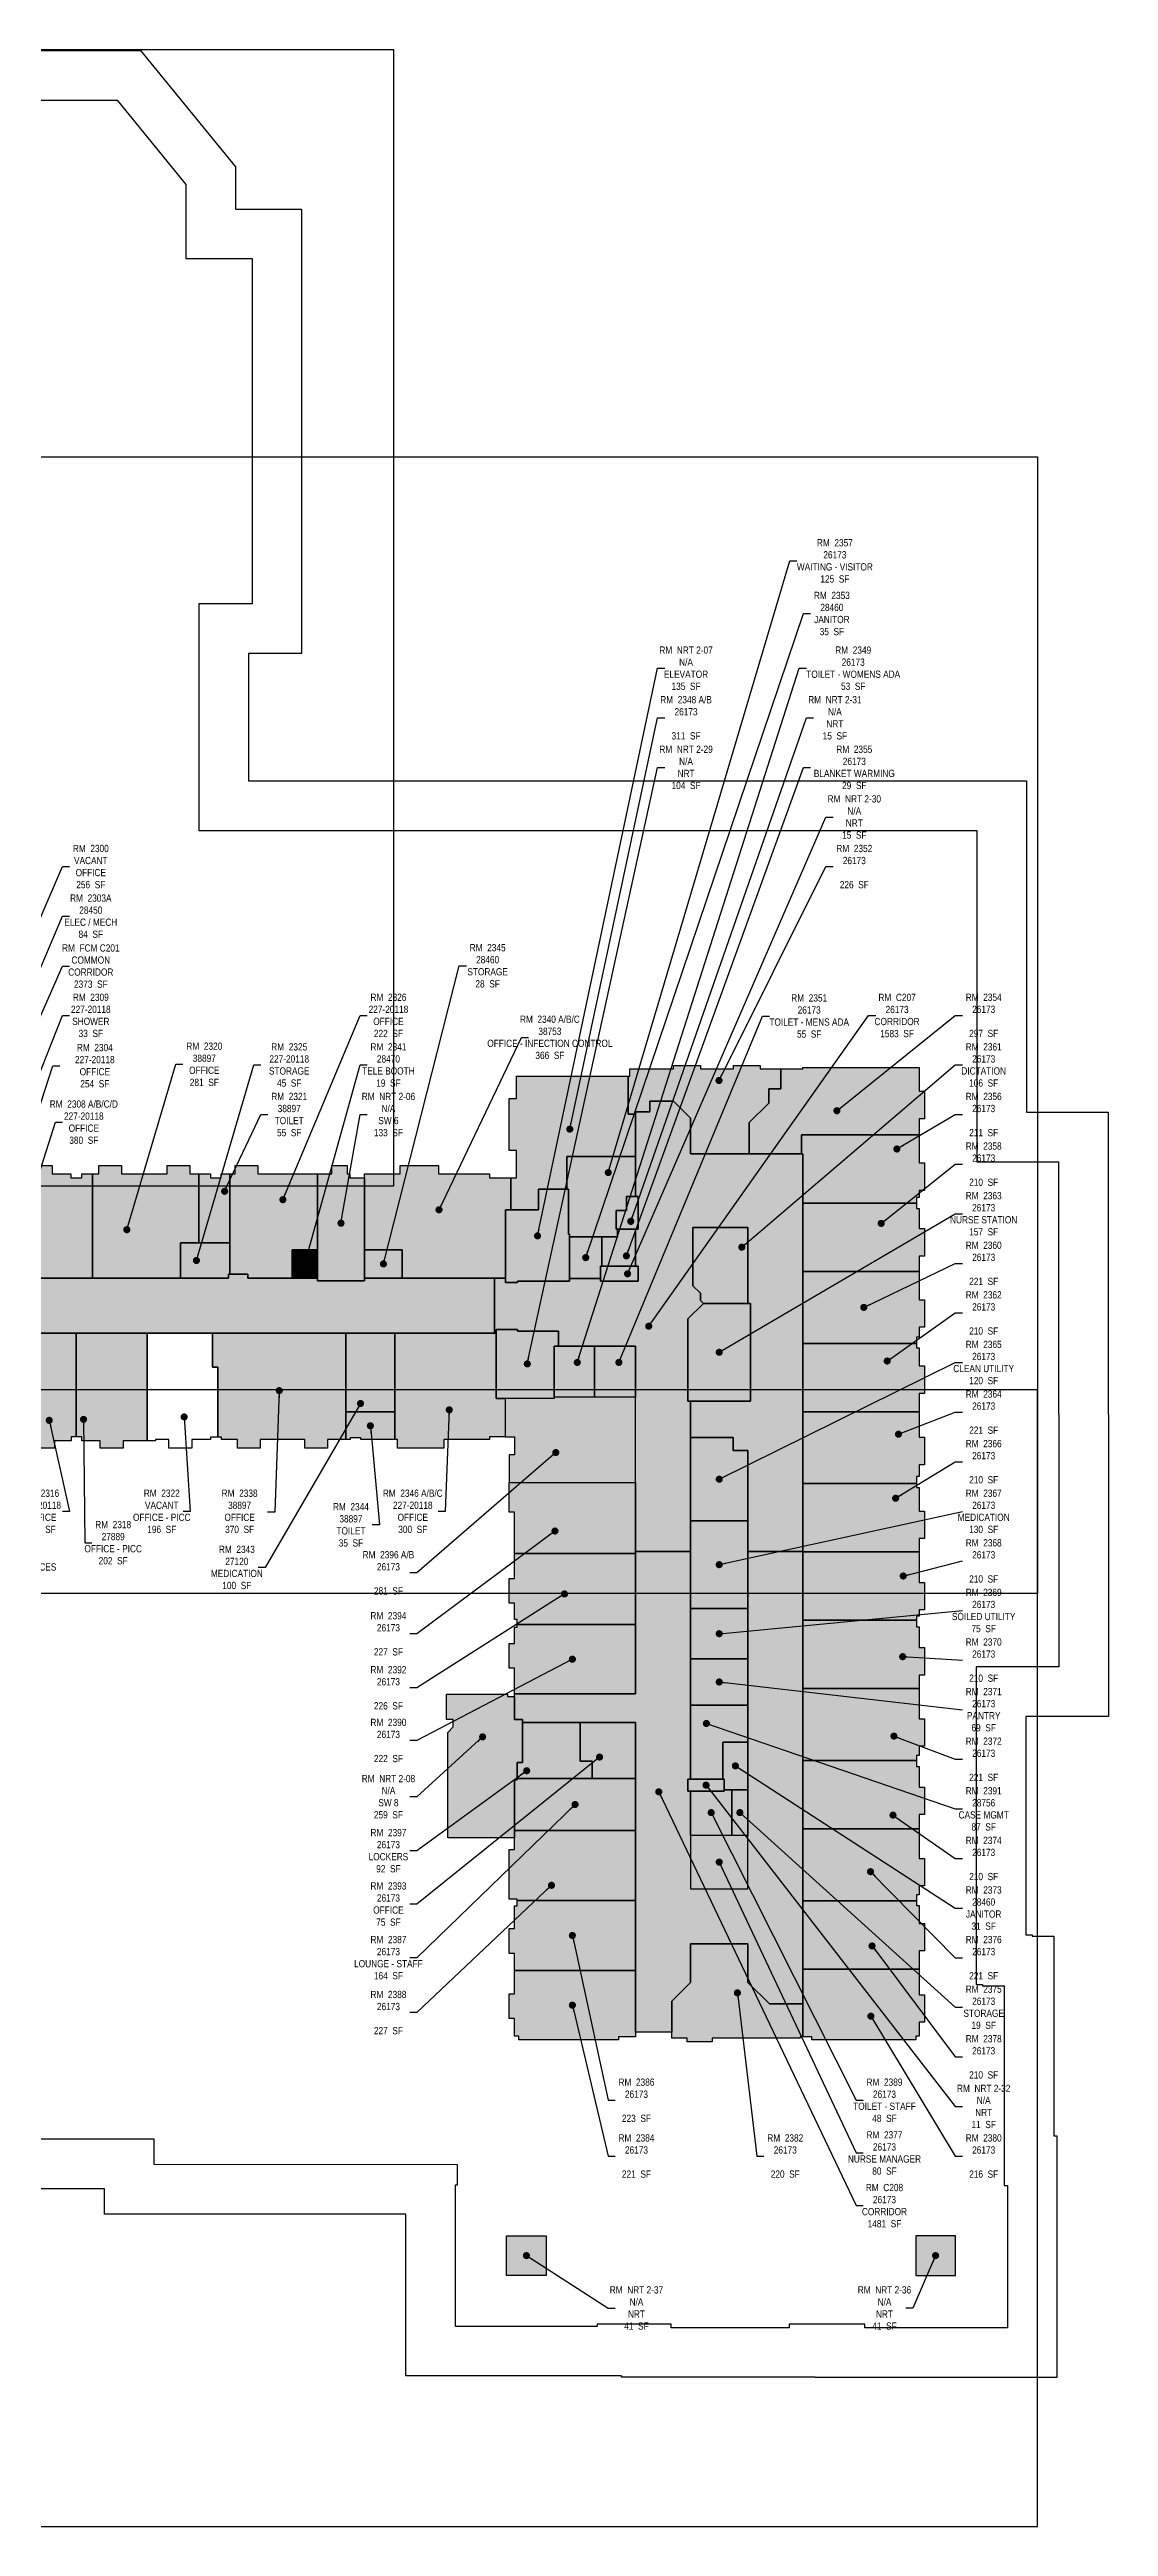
# Model space of a CAD drawing. Header units: inches. Extents: x -277 to 5863, y -299 to 4589.
# Drawn here: x 3814 to 5863, y -299 to 4496 of the extents above; entities that cross this region are included whole.
import ezdxf

# ---------------------------------------------------------------- set-up
doc = ezdxf.new("R2010")
doc.units = ezdxf.units.IN
doc.header["$LTSCALE"] = 48
doc.header["$MEASUREMENT"] = 0
doc.layers.get('Defpoints').update_dxf_attribs({"color": 31})
for name, color, linetype in [('0-LABEL', 3, 'Continuous'), ('1-NRT', 200, 'Continuous'), ('1-NRT-PTN', 253, 'Continuous'), ('3-FCM', 190, 'Continuous'), ('3-FCM-PTN', 9, 'Continuous'), ('4-OCC', 6, 'Continuous'), ('4-OCC-PTN', 95, 'Continuous'), ('4-VACANT', 60, 'Continuous')]:
    doc.layers.add(name, color=color, linetype=linetype)
doc.layers.add('VP-Window', color=2, linetype='Continuous', plot=False)
doc.styles.add('ArialN', font='ARIALN.TTF')
doc.dimstyles.new('AB-220', dxfattribs={"dimscale": 220, "dimtxt": 0.070312, "dimasz": 0.0625, "dimexe": 0.0625, "dimexo": 0.125, "dimgap": 0.1875, "dimtad": 0, "dimdec": 4, "dimrnd": 0.0625, "dimzin": 0, "dimdsep": 46, "dimlunit": 4, "dimtxsty": 'ArialN', "dimblk": 'ARCHTICK', "dimcen": 0.0625, "dimclrd": 256, "dimclre": 256, "dimclrt": 256, "dimadec": 0, "dimazin": 0, "dimtfac": 1, "dimtdec": 4, "dimtofl": 0, "dimtmove": 2, "dimatfit": 3, "dimldrblk": 'DOT', "dimfxl": 1, "dimfrac": 2, "dimtolj": 1, "dimtzin": 0, "dimlwd": -1, "dimlwe": -1, "dimarcsym": 0})

# ---------------------------------------------------------------- blocks, each defined once
blk = doc.blocks.new('_ArchTick')
at = {"const_width": 0.15}
blk.add_lwpolyline([(-0.5, -0.5), (0.5, 0.5)], dxfattribs=at)
blk = doc.blocks.new('_Dot')
at = {"lineweight": -2}
blk.add_line((-0.5, 0), (-1, 0), dxfattribs=at)
at = {"const_width": 0.5}
blk.add_lwpolyline([(-0.25, 0, 1), (0.25, 0, 1)], format="xyb", close=True, dxfattribs=at)

msp = doc.modelspace()

# ---------------------------------------------------------------- hatches: boundary and pattern name
at = {"layer": '1-NRT-PTN'}
for points in [[(4332.3, 2112.2), (4332.3, 2319.2), (4359.8, 2319.2), (4359.8, 2335.2), (4389.8, 2335.2), (4389.8, 2319.2), (4395.2, 2319.2), (4395.2, 2311.7), (4423.3, 2311.7), (4423.3, 2112.2)], [(4696.3, 2108.9), (4696.3, 2249.6), (4759.8, 2249.6), (4759.8, 2289.4), (4818.3, 2289.4), (4818.3, 2202.2), (4820.1, 2202.2), (4820.1, 2111.4), (4719.5, 2111.4), (4719.5, 2108.9)], [(4953.1, 2212.4), (4910.3, 2212.4), (4910.3, 2248.2), (4930.3, 2248.2), (4930.3, 2275.4), (4953.1, 2275.4)], [(4880.1, 2140.2), (4953.1, 2140.2), (4953.1, 2111.4), (4880.1, 2111.4)], [(4790.5, 1884.4), (4677.8, 1884.4), (4677.8, 2018.2), (4719.5, 2018.2), (4719.5, 2014.4), (4799, 2014.4), (4799, 1985.7), (4790.5, 1985.7)], [(4584.3, 1034.2), (4584.3, 1237.7), (4595.2, 1248.7), (4595.2, 1262.7), (4582.2, 1262.7), (4582.2, 1312.1), (4700.3, 1312.1), (4700.3, 1307.2), (4713.8, 1307.2), (4713.8, 1262.7), (4729.1, 1262.7), (4729.1, 1179.7), (4718.8, 1179.7), (4718.8, 1146.4), (4713.8, 1146.4), (4713.8, 1034.2)], [(5049.1, 1147.4), (5119.6, 1147.4), (5119.6, 1124.4), (5049.1, 1124.4)], [(4698.1, 263.7), (4775.1, 263.7), (4775.1, 186.7), (4698.1, 186.7)], [(5567.1, 263.7), (5490.1, 263.7), (5490.1, 186.7), (5567.1, 186.7)]]:
    msp.add_hatch(color=256, dxfattribs=at).paths.add_polyline_path(points)
at = {"layer": '3-FCM-PTN'}
msp.add_hatch(color=256, dxfattribs=at).paths.add_polyline_path([(2665.1, 2474.4), (2706.3, 2474.4), (2706.3, 2360.1), (2701.1, 2360.1), (2701.1, 2341.9), (2710.8, 2341.9), (2710.8, 2162.5), (2750.8, 2162.5), (2750.8, 2157.1), (3178.6, 2157.1), (3178.6, 2153.4), (3204.6, 2153.4), (3204.6, 2120.9), (3338.5, 2120.9), (3338.5, 2242.7), (3396.5, 2242.7), (3396.5, 2154.7), (3391.3, 2154.7), (3391.3, 2112.2), (3453.8, 2112.2), (3453.8, 2117.4), (4160.1, 2117.4), (4160.1, 2124.9), (4197.8, 2124.9), (4197.8, 2117.4), (4332.3, 2117.4), (4332.3, 2112.2), (4423.3, 2112.2), (4423.3, 2117.4), (4675, 2117.4), (4675, 2010.9), (4132, 2010.9), (4000, 2010.9), (3419.4, 2010.9), (3389.1, 2010.9), (3389.1, 2014.4), (3231.1, 2014.4), (3231.1, 2019.7), (3171.5, 2019.7), (3171.5, 1926.6), (3068.3, 1926.6), (3068.3, 1956.4), (3007.8, 1956.4), (3007.8, 1939.6), (2982.3, 1939.6), (2982.3, 1956.9), (2922.8, 1956.9), (2922.8, 1904.6), (2818.9, 1904.6), (2816.3, 1904.6), (2816.3, 1915.3), (2756.8, 1915.3), (2756.8, 1920.6), (2706.8, 1920.6), (2706.8, 1914.6), (2555, 1914.6), (2555, 2024.6), (2650.9, 2024.6), (2650.9, 2071.4), (2601.6, 2071.4), (2601.6, 2147), (2608.6, 2147), (2608.6, 2282.7), (2612.1, 2282.7), (2612.1, 2392.6), (2558.6, 2392.6), (2558.6, 2474.4), (2583.8, 2474.4), (2583.8, 2523.1), (2665.1, 2523.1)])
at = {"layer": '4-OCC-PTN'}
for color, points in [(185, [(4717.3, 2508.4), (4933.3, 2508.4), (4933.3, 2434.4), (4947.8, 2434.4), (4947.8, 2352.8), (4814.8, 2352.8), (4814.8, 2289.4), (4759.8, 2289.4), (4759.8, 2249.6), (4706.8, 2249.6), (4706.8, 2311.7), (4717.3, 2311.7), (4717.3, 2364.1), (4703.3, 2364.1), (4703.3, 2465.2), (4717.3, 2465.2)]), (185, [(5229.2, 2522.2), (5229.2, 2483.5), (5205.7, 2483.5), (5205.7, 2456.3), (5167.9, 2418.6), (5167.9, 2357.7), (5054.3, 2357.7), (5054.3, 2426.8), (5021, 2460.1), (4975.3, 2460.1), (4975.3, 2439.4), (4947.8, 2439.4), (4947.8, 2434.4), (4933.3, 2434.4), (4933.3, 2508.4), (4936.8, 2508.4), (4936.8, 2522.2), (5021.3, 2522.2), (5021.3, 2529.2), (5073.3, 2529.2), (5073.3, 2522.2), (5137.3, 2522.2), (5137.3, 2529.2), (5189.3, 2529.2), (5189.3, 2522.2)]), (185, [(5496.8, 2394.8), (5269.2, 2394.8), (5269.2, 2357.7), (5167.9, 2357.7), (5167.9, 2418.6), (5205.7, 2456.3), (5205.7, 2483.5), (5229.2, 2483.5), (5229.2, 2522.2), (5271.8, 2522.2), (5271.8, 2525.2), (5496.8, 2525.2), (5496.8, 2479), (5507.3, 2479), (5507.3, 2425.8), (5496.8, 2425.8)]), (185, [(4677.8, 2018.2), (4677.8, 2010.9), (4675, 2010.9), (4675, 2117.4), (4696.3, 2117.4), (4696.3, 2108.9), (4719.5, 2108.9), (4719.5, 2111.4), (4820.1, 2111.4), (4820.1, 2116.7), (4880.1, 2116.7), (4880.1, 2111.4), (4953.1, 2111.4), (4953.1, 2140.2), (4947.8, 2140.2), (4947.8, 2212.4), (4953.1, 2212.4), (4953.1, 2275.4), (4947.8, 2275.4), (4947.8, 2439.4), (4975.3, 2439.4), (4975.3, 2460.1), (5021, 2460.1), (5054.3, 2426.8), (5054.3, 2357.7), (5165.3, 2357.7), (5271.8, 2357.7), (5271.8, 1588.4), (5165.3, 1588.4), (5165.3, 1783.9), (5136.6, 1783.9), (5136.6, 1808.9), (5054.3, 1808.9), (5054.3, 1879.2), (5170.6, 1879.2), (5170.6, 2068.4), (5165.3, 2068.4), (5165.3, 2215.2), (5058.8, 2215.2), (5058.8, 2102.4), (5073.3, 2087.9), (5073.3, 2074.1), (5079.1, 2068.4), (5049.1, 2038.4), (5049.1, 1879.2), (5054.3, 1879.2), (5054.3, 1588.4), (4947.8, 1588.4), (4947.8, 1985.7), (4799, 1985.7), (4799, 2014.4), (4719.5, 2014.4), (4719.5, 2018.2)]), (185, [(4818.3, 2289.4), (4814.8, 2289.4), (4814.8, 2352.8), (4947.8, 2352.8), (4947.8, 2275.4), (4930.3, 2275.4), (4930.3, 2248.2), (4910.3, 2248.2), (4910.3, 2212.4), (4912.9, 2212.4), (4912.9, 2197.3), (4820.1, 2197.3), (4820.1, 2202.2), (4818.3, 2202.2)]), (185, [(5491.8, 2262.5), (5271.8, 2262.5), (5271.8, 2357.7), (5269.2, 2357.7), (5269.2, 2394.8), (5496.8, 2394.8), (5496.8, 2340.2), (5507.3, 2340.2), (5507.3, 2287.1), (5496.8, 2287.1), (5496.8, 2273.2), (5491.8, 2273.2)]), (45, [(3896.7, 2319.2), (3896.7, 2117.4), (3631.4, 2117.4), (3631.4, 2319.2), (3634.1, 2319.2), (3634.1, 2335.2), (3678.1, 2335.2), (3678.1, 2319.2), (3775.1, 2319.2), (3775.1, 2335.2), (3819.1, 2335.2), (3819.1, 2319.2), (3855.2, 2319.2), (3855.2, 2311.7), (3876.2, 2311.7), (3876.2, 2319.2)]), (43, [(4102.4, 2319.2), (4102.4, 2185.6), (4067.4, 2185.6), (4067.4, 2117.4), (3896.7, 2117.4), (3896.7, 2319.2), (3909.1, 2319.2), (3909.1, 2335.2), (3953.1, 2335.2), (3953.1, 2319.2), (4041.1, 2319.2), (4041.1, 2335.2), (4085.1, 2335.2), (4085.1, 2319.2)]), (43, [(4162.7, 2319.2), (4162.7, 2185.6), (4102.4, 2185.6), (4102.4, 2319.2), (4125.2, 2319.2), (4125.2, 2311.7), (4146.2, 2311.7), (4146.2, 2319.2)]), (45, [(4162.7, 2124.9), (4162.7, 2319.2), (4173.1, 2319.2), (4173.1, 2335.2), (4217.1, 2335.2), (4217.1, 2319.2), (4332.3, 2319.2), (4332.3, 2172.1), (4283.2, 2172.1), (4283.2, 2117.4), (4197.8, 2117.4), (4197.8, 2124.9)]), (49, [(4496.4, 2117.4), (4496.4, 2172.1), (4423.3, 2172.1), (4423.3, 2319.2), (4492.2, 2319.2), (4492.2, 2335.2), (4566.2, 2335.2), (4566.2, 2319.2), (4665.2, 2319.2), (4665.2, 2311.7), (4706.8, 2311.7), (4706.8, 2249.6), (4696.3, 2249.6), (4696.3, 2117.4)]), (185, [(5496.8, 2130.3), (5271.8, 2130.3), (5271.8, 2262.5), (5491.8, 2262.5), (5491.8, 2252.2), (5496.8, 2252.2), (5496.8, 2213.2), (5507.3, 2213.2), (5507.3, 2160.1), (5496.8, 2160.1)]), (185, [(4882.7, 2140.2), (4882.7, 2197.3), (4912.9, 2197.3), (4912.9, 2212.4), (4947.8, 2212.4), (4947.8, 2140.2)]), (185, [(5165.3, 2068.4), (5079.1, 2068.4), (5073.3, 2074.1), (5073.3, 2087.9), (5058.8, 2102.4), (5058.8, 2215.2), (5165.3, 2215.2)]), (45, [(4067.4, 2117.4), (4067.4, 2185.6), (4162.7, 2185.6), (4162.7, 2124.9), (4160.1, 2124.9), (4160.1, 2117.4)]), (62, [(4283.2, 2172.1), (4332.3, 2172.1), (4332.3, 2117.4), (4283.2, 2117.4)]), (201, [(4423.3, 2172.1), (4496.4, 2172.1), (4496.4, 2117.4), (4423.3, 2117.4)]), (201, [(4820.1, 2197.3), (4882.7, 2197.3), (4882.7, 2140.2), (4880.1, 2140.2), (4880.1, 2116.7), (4820.1, 2116.7)]), (185, [(5491.8, 1991), (5271.8, 1991), (5271.8, 2130.3), (5496.8, 2130.3), (5496.8, 2075.2), (5507.3, 2075.2), (5507.3, 2022.1), (5496.8, 2022.1), (5496.8, 2003.2), (5491.8, 2003.2)]), (185, [(5170.6, 1879.2), (5049.1, 1879.2), (5049.1, 2038.4), (5079.1, 2068.4), (5170.6, 2068.4)]), (45, [(3735.2, 1802.7), (3735.2, 2010.9), (3865.4, 2010.9), (3865.4, 1810.2), (3855.3, 1810.2), (3855.3, 1802.7), (3823.3, 1802.7), (3823.3, 1788.2), (3779.3, 1788.2), (3779.3, 1802.7)]), (237, [(3865.4, 1810.2), (3865.4, 2010.9), (4002.7, 2010.9), (4002.7, 1802.7), (3956, 1802.7), (3956, 1788.2), (3912, 1788.2), (3912, 1802.7), (3876.3, 1802.7), (3876.3, 1810.2)]), (43, [(4139.2, 1809.7), (4139.2, 1945), (4129.4, 1945), (4129.4, 2010.9), (4387.4, 2010.9), (4387.4, 1804.7), (4352, 1804.7), (4352, 1788.2), (4308, 1788.2), (4308, 1804.7), (4221.3, 1804.7), (4221.3, 1788.2), (4177.3, 1788.2), (4177.3, 1804.7), (4146.3, 1804.7), (4146.3, 1809.7)]), (193, [(4387.4, 2010.9), (4481.7, 2010.9), (4481.7, 1858.3), (4387.4, 1858.3)]), (45, [(4481.7, 1836.4), (4481.7, 1847.7), (4481.7, 1858.3), (4481.7, 2010.9), (4677.8, 2010.9), (4677.8, 1884.4), (4695.8, 1884.4), (4695.8, 1810.3), (4665.3, 1810.3), (4665.3, 1804.7), (4577.1, 1804.7), (4577.1, 1788.2), (4487, 1788.2), (4487, 1804.7), (4481.7, 1804.7), (4481.7, 1821), (4481.7, 1826.7), (4481.7, 1831.5)]), (185, [(4808.5, 1985.7), (4868.2, 1985.7), (4868.2, 1887), (4790.5, 1887), (4790.5, 1985.7), (4799, 1985.7)]), (185, [(4868.2, 1887), (4868.2, 1985.7), (4947.8, 1985.7), (4947.8, 1887)]), (185, [(5496.8, 1858.8), (5271.8, 1858.8), (5271.8, 1991), (5491.8, 1991), (5491.8, 1982.2), (5496.8, 1982.2), (5496.8, 1947.3), (5507.3, 1947.3), (5507.3, 1894.1), (5496.8, 1894.1)]), (185, [(4947.8, 1887), (4790.5, 1887), (4790.5, 1884.4), (4695.8, 1884.4), (4695.8, 1810.3), (4713.8, 1810.3), (4713.8, 1775.2), (4703.3, 1775.2), (4703.3, 1721.5), (4947.8, 1721.5)]), (43, [(4387.4, 1858.3), (4481.7, 1858.3), (4481.7, 1804.7), (4416.3, 1804.7), (4416.3, 1808.4), (4395.3, 1808.4), (4395.3, 1804.7), (4387.4, 1804.7)]), (185, [(5491.8, 1719.5), (5271.8, 1719.5), (5271.8, 1858.8), (5496.8, 1858.8), (5496.8, 1809.3), (5507.3, 1809.3), (5507.3, 1756.1), (5496.8, 1756.1), (5496.8, 1733.2), (5491.8, 1733.2)]), (185, [(5054.3, 1647.3), (5054.3, 1808.9), (5136.6, 1808.9), (5136.6, 1783.9), (5165.3, 1783.9), (5165.3, 1647.3)]), (185, [(4703.3, 1721.5), (4947.8, 1721.5), (4947.8, 1584.3), (4713.8, 1584.3), (4713.8, 1664.2), (4703.3, 1664.2)]), (185, [(5496.8, 1587.3), (5271.8, 1587.3), (5271.8, 1719.5), (5491.8, 1719.5), (5491.8, 1712.2), (5496.8, 1712.2), (5496.8, 1666.2), (5507.3, 1666.2), (5507.3, 1613.1), (5496.8, 1613.1)]), (185, [(5054.3, 1647.3), (5165.3, 1647.3), (5165.3, 1478), (5054.3, 1478)]), (185, [(4713.8, 1584.3), (4947.8, 1584.3), (4947.8, 1449.7), (4947.8, 1447), (4718.8, 1447), (4718.8, 1456.7), (4713.8, 1456.7), (4713.8, 1488.1), (4703.3, 1488.1), (4703.3, 1536.2), (4713.8, 1536.2)]), (185, [(5165.3, 1588.4), (5271.8, 1588.4), (5271.8, 712.4), (5207.2, 712.3), (5165.3, 754.2), (5165.3, 828.7), (5054.3, 828.7), (5054.3, 754), (5018.3, 717.9), (5018.3, 657.7), (4947.8, 657.7), (4947.8, 1257.4), (4729.1, 1257.4), (4729.1, 1262.7), (4713.8, 1262.7), (4713.8, 1312.4), (4947.8, 1312.4), (4947.8, 1588.4), (5054.3, 1588.4), (5054.3, 1147.4), (5049.1, 1147.4), (5049.1, 1124.4), (5054.3, 1124.4), (5054.3, 935.2), (5165.3, 935.2)]), (185, [(5491.8, 1455), (5271.8, 1455), (5271.8, 1587.3), (5496.8, 1587.3), (5496.8, 1528.2), (5507.3, 1528.2), (5507.3, 1475.1), (5496.8, 1475.1), (5496.8, 1463.2), (5491.8, 1463.2)]), (185, [(4718.8, 1447), (4947.8, 1447), (4947.8, 1312.4), (4713.8, 1312.4), (4713.8, 1362.1), (4703.3, 1362.1), (4703.3, 1410.2), (4713.8, 1410.2), (4713.8, 1441.7), (4718.8, 1441.7)]), (185, [(5054.3, 1478), (5165.3, 1478), (5165.3, 1380.3), (5054.3, 1380.3)]), (185, [(5496.8, 1322.8), (5271.8, 1322.8), (5271.8, 1455), (5491.8, 1455), (5491.8, 1442.2), (5496.8, 1442.2), (5496.8, 1402.2), (5507.3, 1402.2), (5507.3, 1349.1), (5496.8, 1349.1)]), (185, [(5054.3, 1380.3), (5165.3, 1380.3), (5165.3, 1291), (5054.3, 1291)]), (185, [(5491.8, 1183.5), (5271.8, 1183.5), (5271.8, 1322.8), (5496.8, 1322.8), (5496.8, 1264.2), (5507.3, 1264.2), (5507.3, 1211.1), (5496.8, 1211.1), (5496.8, 1193.2), (5491.8, 1193.2)]), (185, [(4718.8, 1149), (4718.8, 1179.7), (4729.1, 1179.7), (4729.1, 1257.4), (4840.8, 1257.4), (4840.8, 1182.3), (4864.1, 1182.3), (4864.1, 1149)]), (185, [(4864.1, 1149), (4864.1, 1182.3), (4840.8, 1182.3), (4840.8, 1257.4), (4947.8, 1257.4), (4947.8, 1149)]), (22, [(5054.3, 1147.4), (5054.3, 1291), (5165.3, 1291), (5165.3, 1219.3), (5116.9, 1219.3), (5116.9, 1147.4)]), (201, [(5116.9, 1147.4), (5116.9, 1219.3), (5165.3, 1219.3), (5165.3, 1127), (5119.6, 1127), (5119.6, 1147.4)]), (185, [(5496.8, 1051.3), (5271.8, 1051.3), (5271.8, 1183.5), (5491.8, 1183.5), (5491.8, 1172.2), (5496.8, 1172.2), (5496.8, 1132.2), (5507.3, 1132.2), (5507.3, 1079.1), (5496.8, 1079.1)]), (185, [(4718.8, 1149), (4947.8, 1149), (4947.8, 1047.8), (4713.8, 1047.8), (4713.8, 1146.4), (4718.8, 1146.4)]), (185, [(5054.3, 1124.4), (5119.6, 1124.4), (5119.6, 1127), (5134.3, 1127), (5134.3, 1038.7), (5054.3, 1038.7)]), (185, [(5134.3, 1127), (5165.3, 1127), (5165.3, 1038.7), (5134.3, 1038.7)]), (185, [(4713.8, 1047.8), (4947.8, 1047.8), (4947.8, 912.5), (4718.8, 912.5), (4718.8, 915.2), (4703.3, 915.2), (4703.3, 1011.1), (4713.8, 1011.1)]), (185, [(5054.3, 935.2), (5165.3, 935.2), (5165.3, 1038.7), (5054.3, 1038.7)]), (185, [(5491.8, 912), (5271.8, 912), (5271.8, 1051.3), (5496.8, 1051.3), (5496.8, 994.2), (5507.3, 994.2), (5507.3, 941.1), (5496.8, 941.1), (5496.8, 923.7), (5491.8, 923.7)]), (185, [(4718.8, 912.5), (4947.8, 912.5), (4947.8, 777.3), (4713.8, 777.3), (4713.8, 810.2), (4703.3, 810.2), (4703.3, 858.2), (4713.8, 858.2), (4713.8, 902.2), (4718.8, 902.2)]), (185, [(5496.8, 779.8), (5271.8, 779.8), (5271.8, 912), (5491.8, 912), (5491.8, 902.7), (5496.8, 902.7), (5496.8, 868.2), (5507.3, 868.2), (5507.3, 815.1), (5496.8, 815.1)]), (185, [(5018.3, 646.2), (5018.3, 717.9), (5054.3, 754), (5054.3, 828.7), (5165.3, 828.7), (5165.3, 754.2), (5207.2, 712.3), (5271.8, 712.4), (5271.8, 648.7), (5266.6, 648.7), (5266.6, 646.2), (5095.9, 646.2), (5095.9, 639.2), (5047.9, 639.2), (5047.9, 646.2)]), (185, [(4713.8, 777.3), (4947.8, 777.3), (4947.8, 648.7), (4914.8, 648.7), (4914.8, 642.7), (4721.8, 642.7), (4721.8, 649.7), (4713.8, 649.7), (4713.8, 684.1), (4703.3, 684.1), (4703.3, 732.2), (4713.8, 732.2)]), (185, [(5271.8, 648.7), (5271.8, 779.8), (5496.8, 779.8), (5496.8, 730.2), (5507.3, 730.2), (5507.3, 677.1), (5496.8, 677.1), (5496.8, 649.7), (5490.3, 649.7), (5490.3, 643.2), (5288.8, 643.2), (5288.8, 648.7)])]:
    msp.add_hatch(color=color, dxfattribs=at).paths.add_polyline_path(points)

# ---------------------------------------------------------------- linework, layer by layer
at = {"layer": '1-NRT'}
for points in [[(4332.3, 2112.2), (4332.3, 2319.2), (4359.8, 2319.2), (4359.8, 2335.2), (4389.8, 2335.2), (4389.8, 2319.2), (4395.2, 2319.2), (4395.2, 2311.7), (4423.3, 2311.7), (4423.3, 2112.2)], [(4696.3, 2108.9), (4696.3, 2249.6), (4759.8, 2249.6), (4759.8, 2289.4), (4818.3, 2289.4), (4818.3, 2202.2), (4818.3, 2202.2), (4820.1, 2202.2), (4820.1, 2111.4), (4719.5, 2111.4), (4719.5, 2108.9)], [(4953.1, 2212.4), (4910.3, 2212.4), (4910.3, 2248.2), (4930.3, 2248.2), (4930.3, 2275.4), (4953.1, 2275.4)], [(4880.1, 2140.2), (4953.1, 2140.2), (4953.1, 2111.4), (4880.1, 2111.4)], [(4790.5, 1884.4), (4677.8, 1884.4), (4677.8, 2018.2), (4719.5, 2018.2), (4719.5, 2014.4), (4799, 2014.4), (4799, 1985.7), (4790.5, 1985.7)], [(4584.3, 1034.2), (4584.3, 1237.7), (4595.2, 1248.7), (4595.2, 1262.7), (4582.2, 1262.7), (4582.2, 1312.1), (4700.3, 1312.1), (4700.3, 1307.2), (4713.8, 1307.2), (4713.8, 1262.7), (4729.1, 1262.7), (4729.1, 1179.7), (4718.8, 1179.7), (4718.8, 1146.4), (4713.8, 1146.4), (4713.8, 1034.2)], [(5049.1, 1147.4), (5119.6, 1147.4), (5119.6, 1124.4), (5049.1, 1124.4)], [(4698.1, 263.7), (4775.1, 263.7), (4775.1, 186.7), (4698.1, 186.7)], [(5567.1, 263.7), (5490.1, 263.7), (5490.1, 186.7), (5567.1, 186.7)]]:
    msp.add_lwpolyline(points, close=True, dxfattribs=at)
at = {"layer": '3-FCM'}
msp.add_lwpolyline([(3453.8, 2117.4), (4160.1, 2117.4), (4160.1, 2124.9), (4197.8, 2124.9), (4197.8, 2117.4), (4332.3, 2117.4), (4332.3, 2112.2), (4423.3, 2112.2), (4423.3, 2117.4), (4675, 2117.4), (4675, 2010.9), (4132, 2010.9), (4000, 2010.9), (3419.4, 2010.9)], dxfattribs=at)
at = {"layer": '4-OCC'}
for points in [[(4717.3, 2508.4), (4933.3, 2508.4), (4933.3, 2434.4), (4947.8, 2434.4), (4947.8, 2352.8), (4814.8, 2352.8), (4814.8, 2289.4), (4759.8, 2289.4), (4759.8, 2249.6), (4706.8, 2249.6), (4706.8, 2311.7), (4717.3, 2311.7), (4717.3, 2364.1), (4703.3, 2364.1), (4703.3, 2465.2), (4717.3, 2465.2)], [(5229.2, 2522.2), (5229.2, 2483.5), (5205.7, 2483.5), (5205.7, 2456.3), (5167.9, 2418.6), (5167.9, 2357.7), (5054.3, 2357.7), (5054.3, 2426.8), (5021, 2460.1), (4975.3, 2460.1), (4975.3, 2439.4), (4947.8, 2439.4), (4947.8, 2434.4), (4933.3, 2434.4), (4933.3, 2508.4), (4936.8, 2508.4), (4936.8, 2522.2), (5021.3, 2522.2), (5021.3, 2529.2), (5073.3, 2529.2), (5073.3, 2522.2), (5137.3, 2522.2), (5137.3, 2529.2), (5189.3, 2529.2), (5189.3, 2522.2)], [(5496.8, 2394.8), (5269.2, 2394.8), (5269.2, 2357.7), (5167.9, 2357.7), (5167.9, 2418.6), (5205.7, 2456.3), (5205.7, 2483.5), (5229.2, 2483.5), (5229.2, 2522.2), (5271.8, 2522.2), (5271.8, 2525.2), (5496.8, 2525.2), (5496.8, 2479), (5507.3, 2479), (5507.3, 2425.8), (5496.8, 2425.8)], [(4677.8, 2018.2), (4677.8, 2010.9), (4675, 2010.9), (4675, 2117.4), (4696.3, 2117.4), (4696.3, 2108.9), (4719.5, 2108.9), (4719.5, 2111.4), (4820.1, 2111.4), (4820.1, 2116.7), (4880.1, 2116.7), (4880.1, 2111.4), (4953.1, 2111.4), (4953.1, 2140.2), (4947.8, 2140.2), (4947.8, 2212.4), (4953.1, 2212.4), (4953.1, 2275.4), (4947.8, 2275.4), (4947.8, 2439.4), (4975.3, 2439.4), (4975.3, 2460.1), (5021, 2460.1), (5054.3, 2426.8), (5054.3, 2357.7), (5165.3, 2357.7), (5271.8, 2357.7), (5271.8, 1588.4), (5165.3, 1588.4), (5165.3, 1783.9), (5136.6, 1783.9), (5136.6, 1808.9), (5054.3, 1808.9), (5054.3, 1879.2), (5170.6, 1879.2), (5170.6, 2068.4), (5165.3, 2068.4), (5165.3, 2215.2), (5058.8, 2215.2), (5058.8, 2102.4), (5073.3, 2087.9), (5073.3, 2074.1), (5079.1, 2068.4), (5049.1, 2038.4), (5049.1, 1879.2), (5054.3, 1879.2), (5054.3, 1588.4), (4947.8, 1588.4), (4947.8, 1985.7), (4799, 1985.7), (4799, 2014.4), (4719.5, 2014.4), (4719.5, 2018.2)], [(4818.3, 2289.4), (4814.8, 2289.4), (4814.8, 2352.8), (4947.8, 2352.8), (4947.8, 2275.4), (4930.3, 2275.4), (4930.3, 2248.2), (4910.3, 2248.2), (4910.3, 2212.4), (4912.9, 2212.4), (4912.9, 2197.3), (4820.1, 2197.3), (4820.1, 2202.2), (4818.3, 2202.2)], [(5491.8, 2262.5), (5271.8, 2262.5), (5271.8, 2357.7), (5269.2, 2357.7), (5269.2, 2394.8), (5496.8, 2394.8), (5496.8, 2340.2), (5507.3, 2340.2), (5507.3, 2287.1), (5496.8, 2287.1), (5496.8, 2273.2), (5491.8, 2273.2)], [(3896.7, 2319.2), (3896.7, 2117.4), (3631.4, 2117.4), (3631.4, 2319.2), (3634.1, 2319.2), (3634.1, 2335.2), (3678.1, 2335.2), (3678.1, 2319.2), (3775.1, 2319.2), (3775.1, 2335.2), (3819.1, 2335.2), (3819.1, 2319.2), (3855.2, 2319.2), (3855.2, 2311.7), (3876.2, 2311.7), (3876.2, 2319.2)], [(4102.4, 2319.2), (4102.4, 2185.6), (4067.4, 2185.6), (4067.4, 2117.4), (3896.7, 2117.4), (3896.7, 2319.2), (3909.1, 2319.2), (3909.1, 2335.2), (3953.1, 2335.2), (3953.1, 2319.2), (4041.1, 2319.2), (4041.1, 2335.2), (4085.1, 2335.2), (4085.1, 2319.2)], [(4162.7, 2319.2), (4162.7, 2185.6), (4102.4, 2185.6), (4102.4, 2319.2), (4125.2, 2319.2), (4125.2, 2311.7), (4146.2, 2311.7), (4146.2, 2319.2)], [(4162.7, 2124.9), (4162.7, 2319.2), (4173.1, 2319.2), (4173.1, 2335.2), (4217.1, 2335.2), (4217.1, 2319.2), (4332.3, 2319.2), (4332.3, 2172.1), (4283.2, 2172.1), (4283.2, 2117.4), (4197.8, 2117.4), (4197.8, 2124.9)], [(4496.4, 2117.4), (4496.4, 2172.1), (4423.3, 2172.1), (4423.3, 2319.2), (4492.2, 2319.2), (4492.2, 2335.2), (4566.2, 2335.2), (4566.2, 2319.2), (4665.2, 2319.2), (4665.2, 2311.7), (4706.8, 2311.7), (4706.8, 2249.6), (4696.3, 2249.6), (4696.3, 2117.4)], [(5496.8, 2130.3), (5271.8, 2130.3), (5271.8, 2262.5), (5491.8, 2262.5), (5491.8, 2252.2), (5496.8, 2252.2), (5496.8, 2213.2), (5507.3, 2213.2), (5507.3, 2160.1), (5496.8, 2160.1)], [(4882.7, 2140.2), (4882.7, 2197.3), (4912.9, 2197.3), (4912.9, 2212.4), (4947.8, 2212.4), (4947.8, 2140.2)], [(5165.3, 2068.4), (5079.1, 2068.4), (5073.3, 2074.1), (5073.3, 2087.9), (5058.8, 2102.4), (5058.8, 2215.2), (5165.3, 2215.2)], [(4067.4, 2117.4), (4067.4, 2185.6), (4162.7, 2185.6), (4162.7, 2124.9), (4160.1, 2124.9), (4160.1, 2117.4)], [(4283.2, 2172.1), (4332.3, 2172.1), (4332.3, 2117.4), (4283.2, 2117.4)], [(4423.3, 2172.1), (4496.4, 2172.1), (4496.4, 2117.4), (4423.3, 2117.4)], [(4820.1, 2197.3), (4882.7, 2197.3), (4882.7, 2140.2), (4880.1, 2140.2), (4880.1, 2116.7), (4820.1, 2116.7)], [(5491.8, 1991), (5271.8, 1991), (5271.8, 2130.3), (5496.8, 2130.3), (5496.8, 2075.2), (5507.3, 2075.2), (5507.3, 2022.1), (5496.8, 2022.1), (5496.8, 2003.2), (5491.8, 2003.2)], [(5170.6, 1879.2), (5049.1, 1879.2), (5049.1, 2038.4), (5079.1, 2068.4), (5170.6, 2068.4)], [(3735.2, 1802.7), (3735.2, 2010.9), (3865.4, 2010.9), (3865.4, 1810.2), (3855.3, 1810.2), (3855.3, 1802.7), (3823.3, 1802.7), (3823.3, 1788.2), (3779.3, 1788.2), (3779.3, 1802.7)], [(3865.4, 1810.2), (3865.4, 2010.9), (4002.7, 2010.9), (4002.7, 1802.7), (3956, 1802.7), (3956, 1788.2), (3912, 1788.2), (3912, 1802.7), (3876.3, 1802.7), (3876.3, 1810.2)], [(4139.2, 1809.7), (4139.2, 1945), (4129.4, 1945), (4129.4, 2010.9), (4387.4, 2010.9), (4387.4, 1804.7), (4352, 1804.7), (4352, 1788.2), (4308, 1788.2), (4308, 1804.7), (4221.3, 1804.7), (4221.3, 1788.2), (4177.3, 1788.2), (4177.3, 1804.7), (4146.3, 1804.7), (4146.3, 1809.7)], [(4387.4, 2010.9), (4481.7, 2010.9), (4481.7, 1858.3), (4387.4, 1858.3)], [(4481.7, 1836.4), (4481.7, 1847.7), (4481.7, 1858.3), (4481.7, 2010.9), (4677.8, 2010.9), (4677.8, 1884.4), (4695.8, 1884.4), (4695.8, 1810.3), (4665.3, 1810.3), (4665.3, 1804.7), (4577.1, 1804.7), (4577.1, 1788.2), (4487, 1788.2), (4487, 1804.7), (4481.7, 1804.7), (4481.7, 1821), (4481.7, 1826.7), (4481.7, 1831.5)], [(4808.5, 1985.7), (4868.2, 1985.7), (4868.2, 1887), (4790.5, 1887), (4790.5, 1985.7), (4799, 1985.7)], [(4868.2, 1887), (4868.2, 1985.7), (4947.8, 1985.7), (4947.8, 1887)], [(5496.8, 1858.8), (5271.8, 1858.8), (5271.8, 1991), (5491.8, 1991), (5491.8, 1982.2), (5496.8, 1982.2), (5496.8, 1947.3), (5507.3, 1947.3), (5507.3, 1894.1), (5496.8, 1894.1)], [(4947.8, 1887), (4790.5, 1887), (4790.5, 1884.4), (4695.8, 1884.4), (4695.8, 1810.3), (4713.8, 1810.3), (4713.8, 1775.2), (4703.3, 1775.2), (4703.3, 1721.5), (4947.8, 1721.5)], [(4387.4, 1858.3), (4481.7, 1858.3), (4481.7, 1804.7), (4416.3, 1804.7), (4416.3, 1808.4), (4395.3, 1808.4), (4395.3, 1804.7), (4387.4, 1804.7)], [(5491.8, 1719.5), (5271.8, 1719.5), (5271.8, 1858.8), (5496.8, 1858.8), (5496.8, 1809.3), (5507.3, 1809.3), (5507.3, 1756.1), (5496.8, 1756.1), (5496.8, 1733.2), (5491.8, 1733.2)], [(5054.3, 1647.3), (5054.3, 1808.9), (5136.6, 1808.9), (5136.6, 1783.9), (5165.3, 1783.9), (5165.3, 1647.3)], [(4703.3, 1721.5), (4947.8, 1721.5), (4947.8, 1584.3), (4713.8, 1584.3), (4713.8, 1664.2), (4703.3, 1664.2)], [(5496.8, 1587.3), (5271.8, 1587.3), (5271.8, 1719.5), (5491.8, 1719.5), (5491.8, 1712.2), (5496.8, 1712.2), (5496.8, 1666.2), (5507.3, 1666.2), (5507.3, 1613.1), (5496.8, 1613.1)], [(5054.3, 1647.3), (5165.3, 1647.3), (5165.3, 1478), (5054.3, 1478)], [(4713.8, 1584.3), (4947.8, 1584.3), (4947.8, 1449.7), (4947.8, 1447), (4718.8, 1447), (4718.8, 1456.7), (4713.8, 1456.7), (4713.8, 1488.1), (4703.3, 1488.1), (4703.3, 1536.2), (4713.8, 1536.2)], [(5165.3, 1588.4), (5271.8, 1588.4), (5271.8, 712.4), (5207.2, 712.3), (5165.3, 754.2), (5165.3, 828.7), (5054.3, 828.7), (5054.3, 754), (5018.3, 717.9), (5018.3, 657.7), (4947.8, 657.7), (4947.8, 1257.4), (4729.1, 1257.4), (4729.1, 1262.7), (4713.8, 1262.7), (4713.8, 1312.4), (4947.8, 1312.4), (4947.8, 1588.4), (5054.3, 1588.4), (5054.3, 1147.4), (5049.1, 1147.4), (5049.1, 1124.4), (5054.3, 1124.4), (5054.3, 935.2), (5165.3, 935.2)], [(5491.8, 1455), (5271.8, 1455), (5271.8, 1587.3), (5496.8, 1587.3), (5496.8, 1528.2), (5507.3, 1528.2), (5507.3, 1475.1), (5496.8, 1475.1), (5496.8, 1463.2), (5491.8, 1463.2)], [(4718.8, 1447), (4947.8, 1447), (4947.8, 1312.4), (4713.8, 1312.4), (4713.8, 1362.1), (4703.3, 1362.1), (4703.3, 1410.2), (4713.8, 1410.2), (4713.8, 1441.7), (4718.8, 1441.7)], [(5054.3, 1478), (5165.3, 1478), (5165.3, 1380.3), (5054.3, 1380.3)], [(5496.8, 1322.8), (5271.8, 1322.8), (5271.8, 1455), (5491.8, 1455), (5491.8, 1442.2), (5496.8, 1442.2), (5496.8, 1402.2), (5507.3, 1402.2), (5507.3, 1349.1), (5496.8, 1349.1)], [(5054.3, 1380.3), (5165.3, 1380.3), (5165.3, 1291), (5054.3, 1291)], [(5491.8, 1183.5), (5271.8, 1183.5), (5271.8, 1322.8), (5496.8, 1322.8), (5496.8, 1264.2), (5507.3, 1264.2), (5507.3, 1211.1), (5496.8, 1211.1), (5496.8, 1193.2), (5491.8, 1193.2)], [(4718.8, 1149), (4718.8, 1179.7), (4729.1, 1179.7), (4729.1, 1257.4), (4840.8, 1257.4), (4840.8, 1182.3), (4864.1, 1182.3), (4864.1, 1149)], [(4864.1, 1149), (4864.1, 1182.3), (4840.8, 1182.3), (4840.8, 1257.4), (4947.8, 1257.4), (4947.8, 1149)], [(5054.3, 1147.4), (5054.3, 1291), (5165.3, 1291), (5165.3, 1219.3), (5116.9, 1219.3), (5116.9, 1147.4)], [(5116.9, 1147.4), (5116.9, 1219.3), (5165.3, 1219.3), (5165.3, 1127), (5119.6, 1127), (5119.6, 1147.4)], [(5496.8, 1051.3), (5271.8, 1051.3), (5271.8, 1183.5), (5491.8, 1183.5), (5491.8, 1172.2), (5496.8, 1172.2), (5496.8, 1132.2), (5507.3, 1132.2), (5507.3, 1079.1), (5496.8, 1079.1)], [(4718.8, 1149), (4947.8, 1149), (4947.8, 1047.8), (4713.8, 1047.8), (4713.8, 1146.4), (4718.8, 1146.4)], [(5054.3, 1124.4), (5119.6, 1124.4), (5119.6, 1127), (5134.3, 1127), (5134.3, 1038.7), (5054.3, 1038.7)], [(5134.3, 1127), (5165.3, 1127), (5165.3, 1038.7), (5134.3, 1038.7)], [(4713.8, 1047.8), (4947.8, 1047.8), (4947.8, 912.5), (4718.8, 912.5), (4718.8, 915.2), (4703.3, 915.2), (4703.3, 1011.1), (4713.8, 1011.1)], [(5054.3, 935.2), (5165.3, 935.2), (5165.3, 1038.7), (5054.3, 1038.7)], [(5491.8, 912), (5271.8, 912), (5271.8, 1051.3), (5496.8, 1051.3), (5496.8, 994.2), (5507.3, 994.2), (5507.3, 941.1), (5496.8, 941.1), (5496.8, 923.7), (5491.8, 923.7)], [(4718.8, 912.5), (4947.8, 912.5), (4947.8, 777.3), (4713.8, 777.3), (4713.8, 810.2), (4703.3, 810.2), (4703.3, 858.2), (4713.8, 858.2), (4713.8, 902.2), (4718.8, 902.2)], [(5496.8, 779.8), (5271.8, 779.8), (5271.8, 912), (5491.8, 912), (5491.8, 902.7), (5496.8, 902.7), (5496.8, 868.2), (5507.3, 868.2), (5507.3, 815.1), (5496.8, 815.1)], [(5018.3, 646.2), (5018.3, 717.9), (5054.3, 754), (5054.3, 828.7), (5165.3, 828.7), (5165.3, 754.2), (5207.2, 712.3), (5271.8, 712.4), (5271.8, 648.7), (5266.6, 648.7), (5266.6, 646.2), (5095.9, 646.2), (5095.9, 639.2), (5047.9, 639.2), (5047.9, 646.2)], [(4713.8, 777.3), (4947.8, 777.3), (4947.8, 648.7), (4914.8, 648.7), (4914.8, 642.7), (4721.8, 642.7), (4721.8, 649.7), (4713.8, 649.7), (4713.8, 684.1), (4703.3, 684.1), (4703.3, 732.2), (4713.8, 732.2)], [(5271.8, 648.7), (5271.8, 779.8), (5496.8, 779.8), (5496.8, 730.2), (5507.3, 730.2), (5507.3, 677.1), (5496.8, 677.1), (5496.8, 649.7), (5490.3, 649.7), (5490.3, 643.2), (5288.8, 643.2), (5288.8, 648.7)]]:
    msp.add_lwpolyline(points, close=True, dxfattribs=at)
at = {"layer": '4-VACANT'}
msp.add_lwpolyline([(4002.7, 2010.9), (4129.4, 2010.9), (4129.4, 1945), (4139.2, 1945), (4139.2, 1809.7), (4125.3, 1809.7), (4125.3, 1804.7), (4088.8, 1804.7), (4088.8, 1788.2), (4044.8, 1788.2), (4044.8, 1804.7), (4018.5, 1804.7), (4018.5, 1802.7), (4002.7, 1802.7)], close=True, dxfattribs=at)
at = {"layer": 'Defpoints'}
for points in [[(3558.2, 4493.8), (3989.8, 4493.8), (4173.7, 4268.6), (4173.7, 4186.7), (4301.6, 4186.7), (4301.6, 3326.7), (4198.6, 3326.7), (4198.6, 3079.9), (5704.5, 3079.9), (5704.5, 2438.6), (5862.7, 2438.6), (5863.1, 1268.6), (5703, 1268.6), (5703, 846.2), (5715.5, 846.2), (5715.5, 843.7), (5757.5, 843.7), (5757.5, 457.2), (5763.5, 457.2), (5763.5, -10.8), (5295.5, -10.8), (5295.5, -10.3), (4920.9, -10.3), (4920.9, -7.8), (4503.5, -7.8), (4503.5, 305.2), (3920, 305.3), (3920, 354.7), (3625, 354.7)], [(3597.9, 4397.8), (3944.3, 4397.8), (4077.7, 4234.4), (4077.7, 4090.7), (4205.6, 4090.7), (4205.6, 3422.7), (4102.6, 3422.7), (4102.6, 2983.9), (5608.5, 2983.9), (5608.5, 2342.6), (5766.7, 2342.6), (5767, 1364.6), (5607, 1364.6), (5607, 750.2), (5619.5, 750.2), (5619.5, 747.7), (5661.5, 747.7), (5661.5, 361.2), (5667.5, 361.2), (5667.5, 85.2), (5391.5, 85.2), (5391.5, 92.2), (5244.9, 92.2), (5244.9, 85.7), (5016.9, 85.7), (5016.9, 92.2), (4873.5, 92.2), (4873.5, 88.2), (4599.5, 88.2), (4599.5, 362.2), (4603.5, 362.2), (4603.5, 401.2), (4016, 401.3), (4016, 450.7), (3523, 450.7)]]:
    msp.add_lwpolyline(points, dxfattribs=at)
at = {"layer": 'VP-Window'}
for points in [[(4479.6, 2295.5), (1509.6, 2295.5), (1509.6, 4495.5), (4479.6, 4495.5)], [(5725.9, 1506.8), (2755.9, 1506.8), (2755.9, 3706.8), (5725.9, 3706.8)]]:
    msp.add_lwpolyline(points, close=True, dxfattribs=at)
at = {"layer": 'VP-Window', "color": 5}
msp.add_lwpolyline([(5725.9, 1900.9), (2755.9, 1900.9), (2755.9, -299.1), (5725.9, -299.1)], close=True, dxfattribs=at)

# ---------------------------------------------------------------- texts
at = {"layer": '0-LABEL', "char_height": 14, "attachment_point": 5, "style": 'ArialN'}
for s, insert in [('RM  2357\\P26173\\PWAITING - VISITOR\\P125  SF', (5333.6, 3505.7)), ('RM  2353\\P28460\\PJANITOR\\P35  SF', (5327.8, 3403.8)), ('RM  NRT 2-07\\PN/A\\PELEVATOR\\P135  SF', (5045.6, 3297.9)), ('RM  2349\\P26173\\PTOILET - WOMENS ADA\\P53  SF', (5369.1, 3297.9)), ('RM  2348 A/B\\P26173\\P\\P311  SF', (5045.6, 3201.9)), ('RM  NRT 2-31\\PN/A\\PNRT\\P15  SF', (5333.6, 3201.9)), ('RM  NRT 2-29\\PN/A\\PNRT\\P104  SF', (5045.6, 3105.9)), ('RM  2355\\P26173\\PBLANKET WARMING\\P29  SF', (5371.2, 3105.9)), ('RM  NRT 2-30\\PN/A\\PNRT\\P15  SF', (5371.2, 3009.9)), ('RM  2300\\PVACANT\\POFFICE\\P256  SF', (3893.6, 2913.9)), ('RM  2352\\P26173\\P\\P226  SF', (5371.2, 2913.9)), ('RM  2303A\\P28450\\PELEC / MECH\\P84  SF', (3893.6, 2817.9)), ('RM  FCM C201\\PCOMMON\\PCORRIDOR\\P2373  SF', (3893.6, 2721.3)), ('RM  2345\\P28460\\PSTORAGE\\P28  SF', (4661.6, 2721.9)), ('RM  2309\\P227-20118\\PSHOWER\\P33  SF', (3893.6, 2625.9)), ('RM  2326\\P227-20118\\POFFICE\\P222  SF', (4469.6, 2625.9)), ('RM  2351\\P26173\\PTOILET - MENS ADA\\P55  SF', (5283.9, 2624.6)), ('RM  C207\\P26173\\PCORRIDOR\\P1583  SF', (5454, 2625.6)), ('RM  2354\\P26173\\P\\P297  SF', (5621.6, 2625.9)), ('RM  2340 A/B/C\\P38753\\POFFICE - INFECTION CONTROL\\P366  SF', (4782.1, 2583.4)), ('RM  2304\\P227-20118\\POFFICE\\P254  SF', (3901.4, 2528.5)), ('RM  2320\\P38897\\POFFICE\\P281  SF', (4113.3, 2531.2)), ('RM  2325\\P227-20118\\PSTORAGE\\P45  SF', (4277.6, 2529.9)), ('RM  2341\\P28470\\PTELE BOOTH\\P19  SF', (4469.6, 2529.9)), ('RM  2361\\P26173\\PDICTATION\\P106  SF', (5621.6, 2529.9)), ('RM  2308 A/B/C/D\\P227-20118\\POFFICE\\P380  SF', (3880.1, 2419.2)), ('RM  2321\\P38897\\PTOILET\\P55  SF', (4277.6, 2433.9)), ('RM  NRT 2-06\\PN/A\\PSW 6\\P133  SF', (4469.6, 2433.9)), ('RM  2356\\P26173\\P\\P211  SF', (5621.6, 2433.9)), ('RM  2358\\P26173\\P\\P210  SF', (5621.6, 2337.9)), ('RM  2363\\P26173\\PNURSE STATION\\P157  SF', (5621.6, 2241.9)), ('RM  2360\\P26173\\P\\P221  SF', (5621.6, 2145.9)), ('RM  2362\\P26173\\P\\P210  SF', (5621.6, 2049.9)), ('RM  2365\\P26173\\PCLEAN UTILITY\\P120  SF', (5621.6, 1953.9)), ('RM  2364\\P26173\\P\\P221  SF', (5621.6, 1857.9)), ('RM  2366\\P26173\\P\\P210  SF', (5621.6, 1761.9)), ('RM  2316\\P227-20118\\POFFICE\\P192  SF', (3797.6, 1665.9)), ('RM  2322\\PVACANT\\POFFICE - PICC\\P196  SF', (4030.9, 1665.9)), ('RM  2338\\P38897\\POFFICE\\P370  SF', (4181.6, 1665.9)), ('RM  2344\\P38897\\PTOILET\\P35  SF', (4397, 1639.7)), ('RM  2346 A/B/C\\P227-20118\\POFFICE\\P300  SF', (4516.7, 1665.9)), ('RM  2367\\P26173\\PMEDICATION\\P130  SF', (5621.6, 1665.9)), ('RM  2318\\P27889\\POFFICE - PICC\\P202  SF', (3936.9, 1605.2)), ('RM  2310\\P28460\\PENVIRONMENTAL SERVICES\\P33  SF', (3715.1, 1569.9)), ('RM  2343\\P27120\\PMEDICATION\\P100  SF', (4176.2, 1557.3)), ('RM  2396 A/B\\P26173\\P\\P281  SF', (4469.6, 1546.8)), ('RM  2368\\P26173\\P\\P210  SF', (5621.6, 1569.9)), ('RM  2369\\P26173\\PSOILED UTILITY\\P75  SF', (5621.6, 1473.9)), ('RM  2394\\P26173\\P\\P227  SF', (4469.6, 1428.8)), ('RM  2370\\P26173\\P\\P210  SF', (5621.6, 1377.9)), ('RM  2392\\P26173\\P\\P226  SF', (4469.6, 1324.3)), ('RM  2371\\P26173\\PPANTRY\\P69  SF', (5621.6, 1281.9)), ('RM  2390\\P26173\\P\\P222  SF', (4469.6, 1222.3)), ('RM  2372\\P26173\\P\\P221  SF', (5621.6, 1185.9)), ('RM  NRT 2-08\\PN/A\\PSW 8\\P259  SF', (4469.6, 1113.5)), ('RM  2391\\P28756\\PCASE MGMT\\P87  SF', (5621.6, 1089.9)), ('RM  2397\\P26173\\PLOCKERS\\P92  SF', (4469.6, 1009)), ('RM  2374\\P26173\\P\\P210  SF', (5621.6, 993.9)), ('RM  2393\\P26173\\POFFICE\\P75  SF', (4469.6, 905.7)), ('RM  2373\\P28460\\PJANITOR\\P31  SF', (5621.6, 897.9)), ('RM  2387\\P26173\\PLOUNGE - STAFF\\P164  SF', (4469.6, 801.9)), ('RM  2376\\P26173\\P\\P221  SF', (5621.6, 801.9)), ('RM  2388\\P26173\\P\\P227  SF', (4469.6, 695.6)), ('RM  2375\\P26173\\PSTORAGE\\P19  SF', (5621.6, 705.9)), ('RM  2378\\P26173\\P\\P210  SF', (5621.6, 609.9)), ('RM  2386\\P26173\\P\\P223  SF', (4949.6, 525.9)), ('RM  2389\\P26173\\PTOILET - STAFF\\P48  SF', (5429.6, 525.9)), ('RM  NRT 2-32\\PN/A\\PNRT\\P11  SF', (5621.6, 513.9)), ('RM  2384\\P26173\\P\\P221  SF', (4949.6, 417.9)), ('RM  2382\\P26173\\P\\P220  SF', (5237.6, 417.9)), ('RM  2377\\P26173\\PNURSE MANAGER\\P80  SF', (5429.6, 423.9)), ('RM  2380\\P26173\\P\\P216  SF', (5621.6, 417.9)), ('RM  C208\\P26173\\PCORRIDOR\\P1481  SF', (5429.6, 321.9)), ('RM  NRT 2-37\\PN/A\\PNRT\\P41  SF', (4949.6, 123.8)), ('RM  NRT 2-36\\PN/A\\PNRT\\P41  SF', (5429.6, 123.8))]:
    msp.add_mtext(s, dxfattribs=dict(at, insert=insert))

# ---------------------------------------------------------------- leaders
at = {"layer": '0-LABEL', "annotation_type": 0, "has_hookline": 1}
for points, hookline_direction, text_width in [([(4895.1, 2321.6), (5246.6, 3505.7), (5260.3, 3505.7)], 0, 146.6), ([(4851.4, 2157), (5272.8, 3403.8), (5286.6, 3403.8)], 0, 68), ([(4758.2, 2199.1), (4990.6, 3297.9), (5004.4, 3297.9)], 0, 101.4), ([(4835.1, 1954.2), (5264.6, 3297.9), (5278.4, 3297.9)], 0, 181.4), ([(4820.6, 2405.7), (4990.6, 3201.9), (5004.4, 3201.9)], 0, 97.8), ([(4938.6, 2227.2), (5278.6, 3201.9), (5292.4, 3201.9)], 0, 99.2), ([(4738.4, 1951.3), (4990.6, 3105.9), (5004.4, 3105.9)], 0, 101.4), ([(4930.1, 2160.3), (5272.7, 3105.9), (5286.4, 3105.9)], 0, 154.7), ([(4932.4, 2125.7), (5316.2, 3009.9), (5330, 3009.9)], 0, 101.3), ([(3565.3, 2279), (3838.6, 2913.9), (3852.4, 2913.9)], 0, 67.5), ([(5109.4, 2499.9), (5316.2, 2913.9), (5330, 2913.9)], 0, 67.5), ([(3482.1, 1978.3), (3838.6, 2817.9), (3852.4, 2817.9)], 0, 99.9), ([(3552.6, 2070.9), (3838.6, 2721.3), (3852.4, 2721.3)], 0, 107.2), ([(4459.9, 2144.8), (4606.6, 2721.9), (4620.4, 2721.9)], 0, 76.8), ([(3583.7, 1980.4), (3838.6, 2625.9), (3852.4, 2625.9)], 0, 75.5), ([(4265.4, 2269.2), (4414.6, 2625.9), (4428.4, 2625.9)], 0, 75.5), ([(4915.6, 1954.2), (5193.3, 2624.6), (5207.1, 2624.6)], 0, 153.8), ([(4973.4, 2024.3), (5399, 2625.6), (5412.8, 2625.6)], 0, 86.3), ([(5337.6, 2441.4), (5566.6, 2625.9), (5580.4, 2625.9)], 0, 67.5), ([(4567.5, 2249.6), (4727.1, 2583.4), (4740.8, 2583.4)], 0, 240.9), ([(3616.4, 1899.5), (3819.8, 2528.5), (3833.5, 2528.5)], 0, 75.5), ([(3963.3, 2211.1), (4058.3, 2531.2), (4072, 2531.2)], 0, 67.5), ([(4098, 2151.5), (4208.9, 2529.9), (4222.6, 2529.9)], 0, 76.8), ([(4307.7, 2144.8), (4414.6, 2529.9), (4428.4, 2529.9)], 0, 99.9), ([(5153.5, 2177.2), (5566.6, 2529.9), (5580.4, 2529.9)], 0, 83.9), ([(3764, 2226.3), (3825.1, 2419.2), (3838.9, 2419.2)], 0, 129.8), ([(4152.6, 2285.4), (4222.6, 2433.9), (4236.4, 2433.9)], 0, 65.3), ([(4377.8, 2223.7), (4414.6, 2433.9), (4428.4, 2433.9)], 0, 101.4), ([(5453.7, 2367.3), (5566.6, 2433.9), (5580.4, 2433.9)], 0, 67.5), ([(5423.2, 2223.3), (5566.6, 2337.9), (5580.4, 2337.9)], 0, 67.6), ([(5109.8, 1973.8), (5566.6, 2241.9), (5580.4, 2241.9)], 0, 127.5), ([(5389.6, 2060.7), (5566.6, 2145.9), (5580.4, 2145.9)], 0, 67.5), ([(5434.9, 1956.9), (5566.6, 2049.9), (5580.4, 2049.9)], 0, 67.5), ([(3704.3, 1945.1), (3660.1, 1569.9), (3673.9, 1569.9)], 0, 221.5), ([(5109.8, 1728.1), (5566.6, 1953.9), (5580.4, 1953.9)], 0, 116.7), ([(4415.6, 1874.6), (4231.2, 1557.3), (4217.5, 1557.3)], 1, 98.1), ([(4258.4, 1899.5), (4249.5, 1664.6), (4235.8, 1664.6)], 1, 67.6), ([(3813.2, 1842.1), (3852.6, 1665.9), (3838.9, 1665.9)], 1, 75.5), ([(3879.6, 1843.9), (3881.9, 1605.2), (3895.7, 1605.2)], 0, 109.9), ([(4074.2, 1848.6), (4085.9, 1665.9), (4072.1, 1665.9)], 1, 109.9), ([(4434.6, 1831.5), (4452, 1639.7), (4438.3, 1639.7)], 1, 67.5), ([(4587.3, 1862.3), (4579.4, 1665.9), (4565.7, 1665.9)], 1, 114), ([(5456.7, 1815.2), (5566.6, 1857.9), (5580.4, 1857.9)], 0, 67.5), ([(4793.5, 1779.7), (4524.6, 1546.8), (4510.9, 1546.8)], 1, 97.8), ([(5451.2, 1691.2), (5566.6, 1761.9), (5580.4, 1761.9)], 0, 67.5), ([(4791.9, 1627.8), (4524.6, 1428.8), (4510.9, 1428.8)], 1, 67.5), ([(5109.8, 1562.7), (5580.4, 1665.9)], 0, 98.1), ([(5466, 1540.7), (5580.4, 1569.9)], 0, 67.6), ([(4810.4, 1506), (4524.6, 1324.3), (4510.9, 1324.3)], 1, 67.5), ([(5109.8, 1429.1), (5580.4, 1473.9)], 0, 122.1), ([(5464.8, 1384.6), (5580.4, 1377.9)], 0, 67.5), ([(4825.6, 1379.7), (4524.6, 1222.3), (4510.9, 1222.3)], 1, 67.5), ([(5109.8, 1335.6), (5580.4, 1281.9)], 0, 65.3), ([(5084.9, 1255.4), (5566.6, 1089.9), (5580.4, 1089.9)], 0, 96.1), ([(4651.9, 1229.3), (4524.6, 1113.5), (4510.9, 1113.5)], 1, 101.4), ([(5448, 1230.9), (5566.6, 1185.9), (5580.4, 1185.9)], 0, 67.5), ([(4737.2, 1163.8), (4524.6, 1009), (4510.9, 1009)], 1, 74.7), ([(4878.3, 1190.3), (4524.6, 905.7), (4510.9, 905.7)], 1, 67.5), ([(5141.1, 1173.2), (5566.6, 897.9), (5580.4, 897.9)], 0, 68), ([(4830.8, 1098.4), (4524.6, 801.9), (4510.9, 801.9)], 1, 130.9), ([(4992.8, 1123), (5374.6, 321.9), (5388.4, 321.9)], 0, 86.3), ([(5084.3, 1135.9), (5566.6, 513.9), (5580.4, 513.9)], 0, 101.3), ([(5094.3, 1082.8), (5374.6, 525.9), (5388.4, 525.9)], 0, 120.1), ([(5149.8, 1082.8), (5566.6, 705.9), (5580.4, 705.9)], 0, 76.8), ([(5446.1, 1077.9), (5566.6, 993.9), (5580.4, 993.9)], 0, 67.5), ([(5109.8, 986.9), (5374.6, 423.9), (5388.4, 423.9)], 0, 140.2), ([(5402.6, 968.4), (5566.6, 801.9), (5580.4, 801.9)], 0, 67.5), ([(4785.2, 942), (4524.6, 695.6), (4510.9, 695.6)], 1, 67.6), ([(4825.6, 844.9), (4894.6, 525.9), (4908.4, 525.9)], 0, 67.5), ([(5405.5, 824.6), (5566.6, 609.9), (5580.4, 609.9)], 0, 67.6), ([(5145, 733.9), (5182.6, 417.9), (5196.4, 417.9)], 0, 67.5), ([(4825.6, 710), (4894.6, 417.9), (4908.4, 417.9)], 0, 67.5), ([(5403.3, 688.7), (5566.6, 417.9), (5580.4, 417.9)], 0, 67.5), ([(4736.6, 225.2), (4894.6, 123.8), (4908.4, 123.8)], 0, 101.4), ([(5528.6, 225.2), (5484.6, 123.8), (5470.9, 123.8)], 1, 101.4)]:
    msp.add_leader(points, dimstyle='AB-220', dxfattribs=dict(at, hookline_direction=hookline_direction, text_width=text_width))

doc.saveas('drawing.dxf')
